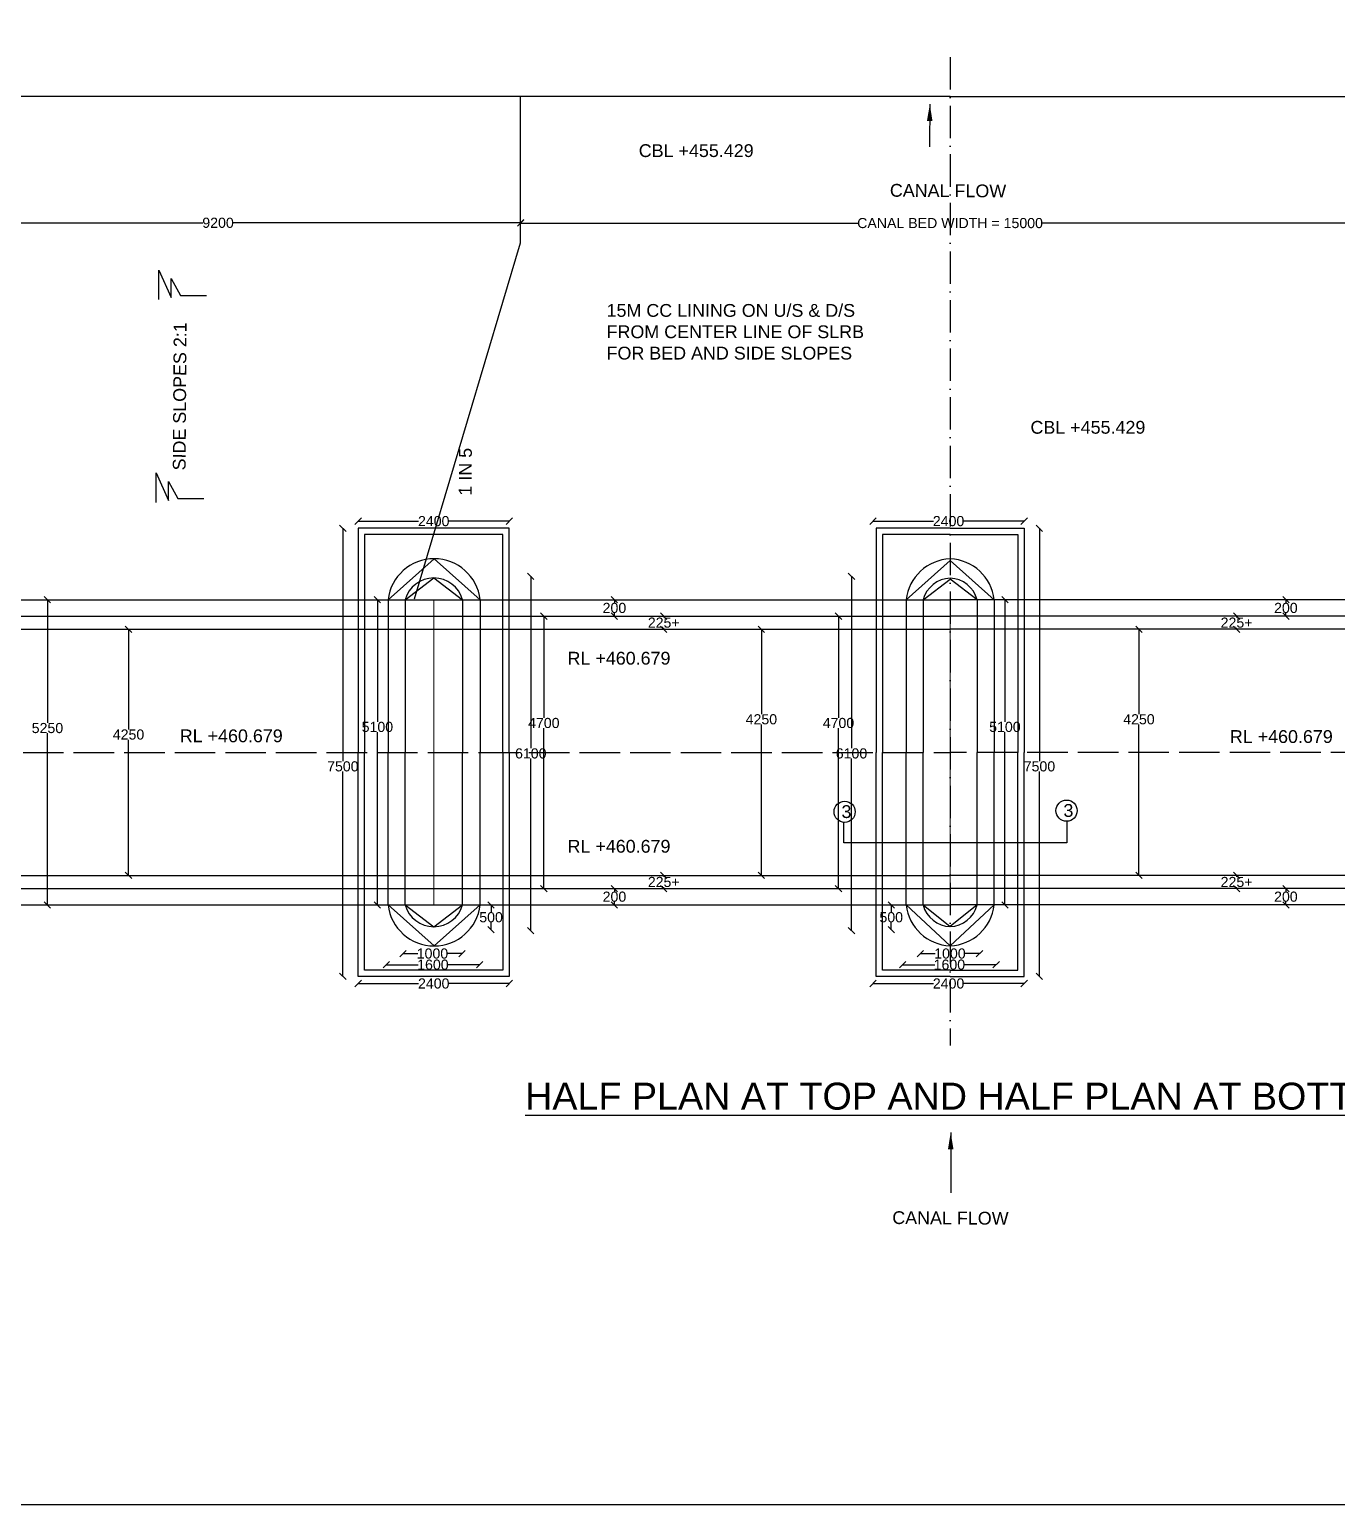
# Model space of a CAD drawing. Header units: millimetres. Extents: x 5124 to 3334266, y 2311 to 45966843.
# Drawn here: x 3277082 to 3296456, y 45925836 to 45947705 of the extents above; entities that cross this region are included whole.
import ezdxf

# ---------------------------------------------------------------- set-up
doc = ezdxf.new("R2010")
doc.units = ezdxf.units.MM
doc.header["$MEASUREMENT"] = 0
doc.linetypes.add('ACAD_ISO02W100', pattern=[15, 12, -3])
doc.linetypes.add('ACAD_ISO10W100', pattern=[18, 12, -3, 0, -3])
for name, color, linetype in [('DIMENSION', 7, 'Continuous'), ('DRAWING', 7, 'Continuous'), ('TEXT', 7, 'Continuous')]:
    doc.layers.add(name, color=color, linetype=linetype)
doc.styles.get("Standard").update_dxf_attribs({"font": 'arial.ttf', "height": 150})
doc.dimstyles.get("Standard").update_dxf_attribs({"dimtxt": 200, "dimasz": 110, "dimexe": 0.18, "dimexo": 0.0625, "dimgap": 0.09, "dimtad": 0, "dimtih": 1, "dimtoh": 1, "dimdec": 0, "dimzin": 0, "dimdsep": 46, "dimtxsty": 'Standard', "dimblk": 'OBLIQUE', "dimcen": 0.09, "dimse1": 1, "dimse2": 1, "dimadec": 0, "dimazin": 0, "dimtfac": 1, "dimtdec": 0, "dimtofl": 0, "dimtmove": 0, "dimatfit": 3, "dimfxl": 1, "dimtolj": 1, "dimtzin": 0, "dimarcsym": 0})

# ---------------------------------------------------------------- blocks, each defined once
blk = doc.blocks.new('_Oblique')
at = {"color": 0, "linetype": 'ByBlock', "lineweight": -2}
blk.add_line((-0.5, -0.5), (0.5, 0.5), dxfattribs=at)
blk = doc.blocks.new('*D75')
at = {"layer": 'Defpoints', "color": 0}
for p in [(3275391, 45944871), (3284363, 45944871), (3284363, 45944838)]:
    blk.add_point(p, dxfattribs=at)
at = {"layer": 'DIMENSION', "color": 0, "lineweight": -2}
for p, q in [((3275391, 45944838), (3279653, 45944838)), ((3284363, 45944838), (3280101, 45944838))]:
    blk.add_line(p, q, dxfattribs=at)
at = {"layer": 'DIMENSION', "color": 0, "lineweight": -2, "xscale": 95, "yscale": 95, "zscale": 95, "rotation": 180}
blk.add_blockref('_Oblique', (3275391, 45944838), dxfattribs=at)
at = {"layer": 'DIMENSION', "color": 0, "lineweight": -2, "xscale": 95, "yscale": 95, "zscale": 95}
blk.add_blockref('_Oblique', (3284363, 45944838), dxfattribs=at)
at = {"layer": 'DIMENSION', "color": 0, "insert": (3279877, 45944838), "char_height": 150, "attachment_point": 5}
blk.add_mtext('\\A1;9200', dxfattribs=at)
blk = doc.blocks.new('*D86')
at = {"layer": 'Defpoints', "color": 0}
for p in [(3281954, 45940310), (3284194, 45940415), (3284194, 45940310)]:
    blk.add_point(p, dxfattribs=at)
at = {"layer": 'DIMENSION', "color": 0, "lineweight": -2}
for p, q in [((3281954, 45940415), (3282849, 45940415)), ((3284194, 45940415), (3283299, 45940415))]:
    blk.add_line(p, q, dxfattribs=at)
at = {"layer": 'DIMENSION', "color": 0, "lineweight": -2, "xscale": 95, "yscale": 95, "zscale": 95, "rotation": 180}
blk.add_blockref('_Oblique', (3281954, 45940415), dxfattribs=at)
at = {"layer": 'DIMENSION', "color": 0, "lineweight": -2, "xscale": 95, "yscale": 95, "zscale": 95}
blk.add_blockref('_Oblique', (3284194, 45940415), dxfattribs=at)
at = {"layer": 'DIMENSION', "color": 0, "insert": (3283074, 45940415), "char_height": 150, "attachment_point": 5}
blk.add_mtext('\\A1;2400', dxfattribs=at)
blk = doc.blocks.new('*D87')
at = {"layer": 'Defpoints', "color": 0}
for p in [(3285753, 45939250), (3285753, 45939250), (3285753, 45939007)]:
    blk.add_point(p, dxfattribs=at)
at = {"layer": 'DIMENSION', "color": 0, "lineweight": -2}
for p, q in [((3285753, 45939250), (3285753, 45939205)), ((3285753, 45939007), (3285753, 45939052))]:
    blk.add_line(p, q, dxfattribs=at)
at = {"layer": 'DIMENSION', "color": 0, "lineweight": -2, "xscale": 95, "yscale": 95, "zscale": 95}
for p, rotation in [((3285753, 45939250), 90), ((3285753, 45939007), 270)]:
    blk.add_blockref('_Oblique', p, dxfattribs=dict(at, rotation=rotation))
at = {"layer": 'DIMENSION', "color": 0, "insert": (3285753, 45939128), "char_height": 150, "attachment_point": 5}
blk.add_mtext('\\A1;200', dxfattribs=at)
blk = doc.blocks.new('*D88')
at = {"layer": 'Defpoints', "color": 0}
for p in [(3286484, 45939007), (3286484, 45938812), (3286484, 45938812)]:
    blk.add_point(p, dxfattribs=at)
at = {"layer": 'DIMENSION', "color": 0, "lineweight": -2}
for p, q in [((3286484, 45939007), (3286484, 45938986)), ((3286484, 45938812), (3286484, 45938833))]:
    blk.add_line(p, q, dxfattribs=at)
at = {"layer": 'DIMENSION', "color": 0, "lineweight": -2, "xscale": 95, "yscale": 95, "zscale": 95}
for p, rotation in [((3286484, 45939007), 90), ((3286484, 45938812), 270)]:
    blk.add_blockref('_Oblique', p, dxfattribs=dict(at, rotation=rotation))
at = {"layer": 'DIMENSION', "color": 0, "insert": (3286484, 45938910), "char_height": 150, "attachment_point": 5}
blk.add_mtext('\\A1;225+', dxfattribs=at)
blk = doc.blocks.new('*D92')
at = {"layer": 'Defpoints', "color": 0}
for p in [(3281954, 45933666), (3284194, 45933666), (3284194, 45933560)]:
    blk.add_point(p, dxfattribs=at)
at = {"layer": 'DIMENSION', "color": 0, "lineweight": -2}
for p, q in [((3281954, 45933560), (3282849, 45933560)), ((3284194, 45933560), (3283299, 45933560))]:
    blk.add_line(p, q, dxfattribs=at)
at = {"layer": 'DIMENSION', "color": 0, "lineweight": -2, "xscale": 95, "yscale": 95, "zscale": 95, "rotation": 180}
blk.add_blockref('_Oblique', (3281954, 45933560), dxfattribs=at)
at = {"layer": 'DIMENSION', "color": 0, "lineweight": -2, "xscale": 95, "yscale": 95, "zscale": 95}
blk.add_blockref('_Oblique', (3284194, 45933560), dxfattribs=at)
at = {"layer": 'DIMENSION', "color": 0, "insert": (3283074, 45933560), "char_height": 150, "attachment_point": 5}
blk.add_mtext('\\A1;2400', dxfattribs=at)
blk = doc.blocks.new('*D93')
at = {"layer": 'Defpoints', "color": 0}
for p in [(3285753, 45934968), (3285753, 45934726), (3285753, 45934726)]:
    blk.add_point(p, dxfattribs=at)
at = {"layer": 'DIMENSION', "color": 0, "lineweight": -2}
for p, q in [((3285753, 45934968), (3285753, 45934924)), ((3285753, 45934726), (3285753, 45934770))]:
    blk.add_line(p, q, dxfattribs=at)
at = {"layer": 'DIMENSION', "color": 0, "lineweight": -2, "xscale": 95, "yscale": 95, "zscale": 95}
for p, rotation in [((3285753, 45934968), 90), ((3285753, 45934726), 270)]:
    blk.add_blockref('_Oblique', p, dxfattribs=dict(at, rotation=rotation))
at = {"layer": 'DIMENSION', "color": 0, "insert": (3285753, 45934847), "char_height": 150, "attachment_point": 5}
blk.add_mtext('\\A1;200', dxfattribs=at)
blk = doc.blocks.new('*D94')
at = {"layer": 'Defpoints', "color": 0}
for p in [(3286484, 45935163), (3286484, 45935163), (3286484, 45934968)]:
    blk.add_point(p, dxfattribs=at)
at = {"layer": 'DIMENSION', "color": 0, "lineweight": -2}
for p, q in [((3286484, 45935163), (3286484, 45935142)), ((3286484, 45934968), (3286484, 45934989))]:
    blk.add_line(p, q, dxfattribs=at)
at = {"layer": 'DIMENSION', "color": 0, "lineweight": -2, "xscale": 95, "yscale": 95, "zscale": 95}
for p, rotation in [((3286484, 45935163), 90), ((3286484, 45934968), 270)]:
    blk.add_blockref('_Oblique', p, dxfattribs=dict(at, rotation=rotation))
at = {"layer": 'DIMENSION', "color": 0, "insert": (3286484, 45935065), "char_height": 150, "attachment_point": 5}
blk.add_mtext('\\A1;225+', dxfattribs=at)
blk = doc.blocks.new('*D95')
at = {"layer": 'Defpoints', "color": 0}
for p in [(3277262, 45939250), (3277262, 45934726), (3277348, 45934726)]:
    blk.add_point(p, dxfattribs=at)
at = {"layer": 'DIMENSION', "color": 0, "lineweight": -2}
for p, q in [((3277348, 45939250), (3277348, 45937424)), ((3277348, 45934726), (3277348, 45937270))]:
    blk.add_line(p, q, dxfattribs=at)
at = {"layer": 'DIMENSION', "color": 0, "lineweight": -2, "xscale": 95, "yscale": 95, "zscale": 95}
for p, rotation in [((3277348, 45939250), 90), ((3277348, 45934726), 270)]:
    blk.add_blockref('_Oblique', p, dxfattribs=dict(at, rotation=rotation))
at = {"layer": 'DIMENSION', "color": 0, "insert": (3277348, 45937347), "char_height": 150, "attachment_point": 5}
blk.add_mtext('\\A1;5250', dxfattribs=at)
blk = doc.blocks.new('*D96')
at = {"layer": 'Defpoints', "color": 0}
for p in [(3278790, 45938812), (3278550, 45935163), (3278790, 45935163)]:
    blk.add_point(p, dxfattribs=at)
at = {"layer": 'DIMENSION', "color": 0, "lineweight": -2}
for p, q in [((3278550, 45938812), (3278550, 45937327)), ((3278550, 45935163), (3278550, 45937174))]:
    blk.add_line(p, q, dxfattribs=at)
at = {"layer": 'DIMENSION', "color": 0, "lineweight": -2, "xscale": 95, "yscale": 95, "zscale": 95}
for p, rotation in [((3278550, 45938812), 90), ((3278550, 45935163), 270)]:
    blk.add_blockref('_Oblique', p, dxfattribs=dict(at, rotation=rotation))
at = {"layer": 'DIMENSION', "color": 0, "insert": (3278550, 45937251), "char_height": 150, "attachment_point": 5}
blk.add_mtext('\\A1;4250', dxfattribs=at)
blk = doc.blocks.new('*D97')
at = {"layer": 'Defpoints', "color": 0}
for p in [(3281954, 45940310), (3281727, 45933666), (3281954, 45933666)]:
    blk.add_point(p, dxfattribs=at)
at = {"layer": 'DIMENSION', "color": 0, "lineweight": -2}
for p, q in [((3281727, 45940310), (3281727, 45936856)), ((3281727, 45933666), (3281727, 45936702))]:
    blk.add_line(p, q, dxfattribs=at)
at = {"layer": 'DIMENSION', "color": 0, "lineweight": -2, "xscale": 95, "yscale": 95, "zscale": 95}
for p, rotation in [((3281727, 45940310), 90), ((3281727, 45933666), 270)]:
    blk.add_blockref('_Oblique', p, dxfattribs=dict(at, rotation=rotation))
at = {"layer": 'DIMENSION', "color": 0, "insert": (3281727, 45936779), "char_height": 150, "attachment_point": 5}
blk.add_mtext('\\A1;7500', dxfattribs=at)
blk = doc.blocks.new('*D98')
at = {"layer": 'Defpoints', "color": 0}
for p in [(3282239, 45939250), (3282397, 45939250), (3282397, 45934726)]:
    blk.add_point(p, dxfattribs=at)
at = {"layer": 'DIMENSION', "color": 0, "lineweight": -2}
for p, q in [((3282239, 45939250), (3282239, 45937441)), ((3282239, 45934726), (3282239, 45937288))]:
    blk.add_line(p, q, dxfattribs=at)
at = {"layer": 'DIMENSION', "color": 0, "lineweight": -2, "xscale": 95, "yscale": 95, "zscale": 95}
for p, rotation in [((3282239, 45939250), 90), ((3282239, 45934726), 270)]:
    blk.add_blockref('_Oblique', p, dxfattribs=dict(at, rotation=rotation))
at = {"layer": 'DIMENSION', "color": 0, "insert": (3282239, 45937364), "char_height": 150, "attachment_point": 5}
blk.add_mtext('\\A1;5100', dxfattribs=at)
blk = doc.blocks.new('*D99')
at = {"layer": 'Defpoints', "color": 0}
for p in [(3284377, 45939598), (3284377, 45934345), (3284513, 45934345)]:
    blk.add_point(p, dxfattribs=at)
at = {"layer": 'DIMENSION', "color": 0, "lineweight": -2}
for p, q in [((3284513, 45939598), (3284513, 45937048)), ((3284513, 45934345), (3284513, 45936895))]:
    blk.add_line(p, q, dxfattribs=at)
at = {"layer": 'DIMENSION', "color": 0, "lineweight": -2, "xscale": 95, "yscale": 95, "zscale": 95}
for p, rotation in [((3284513, 45939598), 90), ((3284513, 45934345), 270)]:
    blk.add_blockref('_Oblique', p, dxfattribs=dict(at, rotation=rotation))
at = {"layer": 'DIMENSION', "color": 0, "insert": (3284513, 45936971), "char_height": 150, "attachment_point": 5}
blk.add_mtext('\\A1;6100', dxfattribs=at)
blk = doc.blocks.new('*D100')
at = {"layer": 'Defpoints', "color": 0}
for p in [(3284612, 45939007), (3284706, 45934968), (3284776, 45934968)]:
    blk.add_point(p, dxfattribs=at)
at = {"layer": 'DIMENSION', "color": 0, "lineweight": -2}
for p, q in [((3284706, 45939007), (3284706, 45937499)), ((3284706, 45934968), (3284706, 45937345))]:
    blk.add_line(p, q, dxfattribs=at)
at = {"layer": 'DIMENSION', "color": 0, "lineweight": -2, "xscale": 95, "yscale": 95, "zscale": 95}
for p, rotation in [((3284706, 45939007), 90), ((3284706, 45934968), 270)]:
    blk.add_blockref('_Oblique', p, dxfattribs=dict(at, rotation=rotation))
at = {"layer": 'DIMENSION', "color": 0, "insert": (3284706, 45937422), "char_height": 150, "attachment_point": 5}
blk.add_mtext('\\A1;4700', dxfattribs=at)
blk = doc.blocks.new('*D101')
at = {"layer": 'Defpoints', "color": 0}
for p in [(3283948, 45934726), (3283924, 45934358), (3283948, 45934358)]:
    blk.add_point(p, dxfattribs=at)
at = {"layer": 'DIMENSION', "color": 0, "lineweight": -2}
for p, q in [((3283924, 45934726), (3283924, 45934618)), ((3283924, 45934358), (3283924, 45934465))]:
    blk.add_line(p, q, dxfattribs=at)
at = {"layer": 'DIMENSION', "color": 0, "lineweight": -2, "xscale": 95, "yscale": 95, "zscale": 95}
for p, rotation in [((3283924, 45934726), 90), ((3283924, 45934358), 270)]:
    blk.add_blockref('_Oblique', p, dxfattribs=dict(at, rotation=rotation))
at = {"layer": 'DIMENSION', "color": 0, "insert": (3283924, 45934542), "char_height": 150, "attachment_point": 5}
blk.add_mtext('\\A1;500', dxfattribs=at)
blk = doc.blocks.new('*D102')
at = {"layer": 'Defpoints', "color": 0}
for p in [(3282617, 45934057), (3283493, 45934057), (3283493, 45934004)]:
    blk.add_point(p, dxfattribs=at)
at = {"layer": 'DIMENSION', "color": 0, "lineweight": -2}
for p, q in [((3282617, 45934004), (3282838, 45934004)), ((3283493, 45934004), (3283271, 45934004))]:
    blk.add_line(p, q, dxfattribs=at)
at = {"layer": 'DIMENSION', "color": 0, "lineweight": -2, "xscale": 95, "yscale": 95, "zscale": 95, "rotation": 180}
blk.add_blockref('_Oblique', (3282617, 45934004), dxfattribs=at)
at = {"layer": 'DIMENSION', "color": 0, "lineweight": -2, "xscale": 95, "yscale": 95, "zscale": 95}
blk.add_blockref('_Oblique', (3283493, 45934004), dxfattribs=at)
at = {"layer": 'DIMENSION', "color": 0, "insert": (3283055, 45934004), "char_height": 150, "attachment_point": 5}
blk.add_mtext('\\A1;1000', dxfattribs=at)
blk = doc.blocks.new('*D103')
at = {"layer": 'Defpoints', "color": 0}
for p in [(3282370, 45933854), (3283754, 45933854), (3283754, 45933839)]:
    blk.add_point(p, dxfattribs=at)
at = {"layer": 'DIMENSION', "color": 0, "lineweight": -2}
for p, q in [((3282370, 45933839), (3282845, 45933839)), ((3283754, 45933839), (3283279, 45933839))]:
    blk.add_line(p, q, dxfattribs=at)
at = {"layer": 'DIMENSION', "color": 0, "lineweight": -2, "xscale": 95, "yscale": 95, "zscale": 95, "rotation": 180}
blk.add_blockref('_Oblique', (3282370, 45933839), dxfattribs=at)
at = {"layer": 'DIMENSION', "color": 0, "lineweight": -2, "xscale": 95, "yscale": 95, "zscale": 95}
blk.add_blockref('_Oblique', (3283754, 45933839), dxfattribs=at)
at = {"layer": 'DIMENSION', "color": 0, "insert": (3283062, 45933839), "char_height": 150, "attachment_point": 5}
blk.add_mtext('\\A1;1600', dxfattribs=at)
blk = doc.blocks.new('*D104')
at = {"layer": 'Defpoints', "color": 0}
for p in [(3287902, 45938812), (3287931, 45938812), (3287902, 45935163)]:
    blk.add_point(p, dxfattribs=at)
at = {"layer": 'DIMENSION', "color": 0, "lineweight": -2}
for p, q in [((3287931, 45938812), (3287931, 45937554)), ((3287931, 45935163), (3287931, 45937400))]:
    blk.add_line(p, q, dxfattribs=at)
at = {"layer": 'DIMENSION', "color": 0, "lineweight": -2, "xscale": 95, "yscale": 95, "zscale": 95}
for p, rotation in [((3287931, 45938812), 90), ((3287931, 45935163), 270)]:
    blk.add_blockref('_Oblique', p, dxfattribs=dict(at, rotation=rotation))
at = {"layer": 'DIMENSION', "color": 0, "insert": (3287931, 45937477), "char_height": 150, "attachment_point": 5}
blk.add_mtext('\\A1;4250', dxfattribs=at)
blk = doc.blocks.new('*D105')
at = {"layer": 'Defpoints', "color": 0}
for p in [(3284363, 45944838), (3297092, 45944844), (3297092, 45944834)]:
    blk.add_point(p, dxfattribs=at)
at = {"layer": 'DIMENSION', "color": 0, "lineweight": -2}
for p, q in [((3284363, 45944834), (3289361, 45944834)), ((3297092, 45944834), (3292095, 45944834))]:
    blk.add_line(p, q, dxfattribs=at)
at = {"layer": 'DIMENSION', "color": 0, "lineweight": -2, "xscale": 95, "yscale": 95, "zscale": 95, "rotation": 180}
blk.add_blockref('_Oblique', (3284363, 45944834), dxfattribs=at)
at = {"layer": 'DIMENSION', "color": 0, "lineweight": -2, "xscale": 95, "yscale": 95, "zscale": 95}
blk.add_blockref('_Oblique', (3297092, 45944834), dxfattribs=at)
at = {"layer": 'DIMENSION', "color": 0, "insert": (3290728, 45944834), "char_height": 150, "attachment_point": 5}
blk.add_mtext('\\A1;CANAL BED WIDTH = 15000', dxfattribs=at)
blk = doc.blocks.new('*D115')
at = {"layer": 'Defpoints', "color": 0}
for p in [(3271621, 45939498), (3309060, 45939498), (3309060, 45939227)]:
    blk.add_point(p, dxfattribs=at)
at = {"layer": 'DIMENSION', "color": 0, "lineweight": -2}
for p, q in [((3309060, 45939498), (3309060, 45939439)), ((3309060, 45939227), (3309060, 45939286))]:
    blk.add_line(p, q, dxfattribs=at)
at = {"layer": 'DIMENSION', "color": 0, "lineweight": -2, "xscale": 95, "yscale": 95, "zscale": 95}
for p, rotation in [((3309060, 45939498), 90), ((3309060, 45939227), 270)]:
    blk.add_blockref('_Oblique', p, dxfattribs=dict(at, rotation=rotation))
at = {"layer": 'DIMENSION', "color": 0, "insert": (3309060, 45939362), "char_height": 150, "attachment_point": 5}
blk.add_mtext('\\A1;300', dxfattribs=at)
blk = doc.blocks.new('*D122')
at = {"layer": 'Defpoints', "color": 0}
for p in [(3295706, 45939250), (3295706, 45939250), (3295706, 45939007)]:
    blk.add_point(p, dxfattribs=at)
at = {"layer": 'DIMENSION', "color": 0, "lineweight": -2}
for p, q in [((3295706, 45939250), (3295706, 45939205)), ((3295706, 45939007), (3295706, 45939052))]:
    blk.add_line(p, q, dxfattribs=at)
at = {"layer": 'DIMENSION', "color": 0, "lineweight": -2, "xscale": 95, "yscale": 95, "zscale": 95}
for p, rotation in [((3295706, 45939250), 90), ((3295706, 45939007), 270)]:
    blk.add_blockref('_Oblique', p, dxfattribs=dict(at, rotation=rotation))
at = {"layer": 'DIMENSION', "color": 0, "insert": (3295706, 45939128), "char_height": 150, "attachment_point": 5}
blk.add_mtext('\\A1;200', dxfattribs=at)
blk = doc.blocks.new('*D123')
at = {"layer": 'Defpoints', "color": 0}
for p in [(3294975, 45939007), (3294975, 45938812), (3294975, 45938812)]:
    blk.add_point(p, dxfattribs=at)
at = {"layer": 'DIMENSION', "color": 0, "lineweight": -2}
for p, q in [((3294975, 45939007), (3294975, 45938986)), ((3294975, 45938812), (3294975, 45938833))]:
    blk.add_line(p, q, dxfattribs=at)
at = {"layer": 'DIMENSION', "color": 0, "lineweight": -2, "xscale": 95, "yscale": 95, "zscale": 95}
for p, rotation in [((3294975, 45939007), 90), ((3294975, 45938812), 270)]:
    blk.add_blockref('_Oblique', p, dxfattribs=dict(at, rotation=rotation))
at = {"layer": 'DIMENSION', "color": 0, "insert": (3294975, 45938910), "char_height": 150, "attachment_point": 5}
blk.add_mtext('\\A1;225+', dxfattribs=at)
blk = doc.blocks.new('*D125')
at = {"layer": 'Defpoints', "color": 0}
for p in [(3309060, 45934748), (3271621, 45934478), (3309060, 45934478)]:
    blk.add_point(p, dxfattribs=at)
at = {"layer": 'DIMENSION', "color": 0, "lineweight": -2}
for p, q in [((3309060, 45934748), (3309060, 45934689)), ((3309060, 45934478), (3309060, 45934536))]:
    blk.add_line(p, q, dxfattribs=at)
at = {"layer": 'DIMENSION', "color": 0, "lineweight": -2, "xscale": 95, "yscale": 95, "zscale": 95}
for p, rotation in [((3309060, 45934748), 90), ((3309060, 45934478), 270)]:
    blk.add_blockref('_Oblique', p, dxfattribs=dict(at, rotation=rotation))
at = {"layer": 'DIMENSION', "color": 0, "insert": (3309060, 45934613), "char_height": 150, "attachment_point": 5}
blk.add_mtext('\\A1;300', dxfattribs=at)
blk = doc.blocks.new('*D127')
at = {"layer": 'Defpoints', "color": 0}
for p in [(3295706, 45934968), (3295706, 45934726), (3295706, 45934726)]:
    blk.add_point(p, dxfattribs=at)
at = {"layer": 'DIMENSION', "color": 0, "lineweight": -2}
for p, q in [((3295706, 45934968), (3295706, 45934924)), ((3295706, 45934726), (3295706, 45934770))]:
    blk.add_line(p, q, dxfattribs=at)
at = {"layer": 'DIMENSION', "color": 0, "lineweight": -2, "xscale": 95, "yscale": 95, "zscale": 95}
for p, rotation in [((3295706, 45934968), 90), ((3295706, 45934726), 270)]:
    blk.add_blockref('_Oblique', p, dxfattribs=dict(at, rotation=rotation))
at = {"layer": 'DIMENSION', "color": 0, "insert": (3295706, 45934847), "char_height": 150, "attachment_point": 5}
blk.add_mtext('\\A1;200', dxfattribs=at)
blk = doc.blocks.new('*D128')
at = {"layer": 'Defpoints', "color": 0}
for p in [(3294975, 45935163), (3294975, 45935163), (3294975, 45934968)]:
    blk.add_point(p, dxfattribs=at)
at = {"layer": 'DIMENSION', "color": 0, "lineweight": -2}
for p, q in [((3294975, 45935163), (3294975, 45935142)), ((3294975, 45934968), (3294975, 45934989))]:
    blk.add_line(p, q, dxfattribs=at)
at = {"layer": 'DIMENSION', "color": 0, "lineweight": -2, "xscale": 95, "yscale": 95, "zscale": 95}
for p, rotation in [((3294975, 45935163), 90), ((3294975, 45934968), 270)]:
    blk.add_blockref('_Oblique', p, dxfattribs=dict(at, rotation=rotation))
at = {"layer": 'DIMENSION', "color": 0, "insert": (3294975, 45935065), "char_height": 150, "attachment_point": 5}
blk.add_mtext('\\A1;225+', dxfattribs=at)
blk = doc.blocks.new('*D134')
at = {"layer": 'Defpoints', "color": 0}
for p in [(3293528, 45938812), (3293557, 45938812), (3293557, 45935163)]:
    blk.add_point(p, dxfattribs=at)
at = {"layer": 'DIMENSION', "color": 0, "lineweight": -2}
for p, q in [((3293528, 45938812), (3293528, 45937554)), ((3293528, 45935163), (3293528, 45937400))]:
    blk.add_line(p, q, dxfattribs=at)
at = {"layer": 'DIMENSION', "color": 0, "lineweight": -2, "xscale": 95, "yscale": 95, "zscale": 95}
for p, rotation in [((3293528, 45938812), 90), ((3293528, 45935163), 270)]:
    blk.add_blockref('_Oblique', p, dxfattribs=dict(at, rotation=rotation))
at = {"layer": 'DIMENSION', "color": 0, "insert": (3293528, 45937477), "char_height": 150, "attachment_point": 5}
blk.add_mtext('\\A1;4250', dxfattribs=at)
blk = doc.blocks.new('*D140')
at = {"layer": 'Defpoints', "color": 0}
for p in [(3289586, 45940415), (3289586, 45940310), (3291827, 45940310)]:
    blk.add_point(p, dxfattribs=at)
at = {"layer": 'DIMENSION', "color": 0, "lineweight": -2}
for p, q in [((3289586, 45940415), (3290481, 45940415)), ((3291827, 45940415), (3290931, 45940415))]:
    blk.add_line(p, q, dxfattribs=at)
at = {"layer": 'DIMENSION', "color": 0, "lineweight": -2, "xscale": 95, "yscale": 95, "zscale": 95, "rotation": 180}
blk.add_blockref('_Oblique', (3289586, 45940415), dxfattribs=at)
at = {"layer": 'DIMENSION', "color": 0, "lineweight": -2, "xscale": 95, "yscale": 95, "zscale": 95}
blk.add_blockref('_Oblique', (3291827, 45940415), dxfattribs=at)
at = {"layer": 'DIMENSION', "color": 0, "insert": (3290706, 45940415), "char_height": 150, "attachment_point": 5}
blk.add_mtext('\\A1;2400', dxfattribs=at)
blk = doc.blocks.new('*D141')
at = {"layer": 'Defpoints', "color": 0}
for p in [(3289586, 45933666), (3289586, 45933560), (3291827, 45933666)]:
    blk.add_point(p, dxfattribs=at)
at = {"layer": 'DIMENSION', "color": 0, "lineweight": -2}
for p, q in [((3289586, 45933560), (3290481, 45933560)), ((3291827, 45933560), (3290931, 45933560))]:
    blk.add_line(p, q, dxfattribs=at)
at = {"layer": 'DIMENSION', "color": 0, "lineweight": -2, "xscale": 95, "yscale": 95, "zscale": 95, "rotation": 180}
blk.add_blockref('_Oblique', (3289586, 45933560), dxfattribs=at)
at = {"layer": 'DIMENSION', "color": 0, "lineweight": -2, "xscale": 95, "yscale": 95, "zscale": 95}
blk.add_blockref('_Oblique', (3291827, 45933560), dxfattribs=at)
at = {"layer": 'DIMENSION', "color": 0, "insert": (3290706, 45933560), "char_height": 150, "attachment_point": 5}
blk.add_mtext('\\A1;2400', dxfattribs=at)
blk = doc.blocks.new('*D136')
at = {"layer": 'Defpoints', "color": 0}
for p in [(3291827, 45940310), (3291827, 45933666), (3292053, 45933666)]:
    blk.add_point(p, dxfattribs=at)
at = {"layer": 'DIMENSION', "color": 0, "lineweight": -2}
for p, q in [((3292053, 45940310), (3292053, 45936856)), ((3292053, 45933666), (3292053, 45936702))]:
    blk.add_line(p, q, dxfattribs=at)
at = {"layer": 'DIMENSION', "color": 0, "lineweight": -2, "xscale": 95, "yscale": 95, "zscale": 95}
for p, rotation in [((3292053, 45940310), 90), ((3292053, 45933666), 270)]:
    blk.add_blockref('_Oblique', p, dxfattribs=dict(at, rotation=rotation))
at = {"layer": 'DIMENSION', "color": 0, "insert": (3292053, 45936779), "char_height": 150, "attachment_point": 5}
blk.add_mtext('\\A1;7500', dxfattribs=at)
blk = doc.blocks.new('*D142')
at = {"layer": 'Defpoints', "color": 0}
for p in [(3291383, 45939250), (3291541, 45939250), (3291383, 45934726)]:
    blk.add_point(p, dxfattribs=at)
at = {"layer": 'DIMENSION', "color": 0, "lineweight": -2}
for p, q in [((3291541, 45939250), (3291541, 45937441)), ((3291541, 45934726), (3291541, 45937288))]:
    blk.add_line(p, q, dxfattribs=at)
at = {"layer": 'DIMENSION', "color": 0, "lineweight": -2, "xscale": 95, "yscale": 95, "zscale": 95}
for p, rotation in [((3291541, 45939250), 90), ((3291541, 45934726), 270)]:
    blk.add_blockref('_Oblique', p, dxfattribs=dict(at, rotation=rotation))
at = {"layer": 'DIMENSION', "color": 0, "insert": (3291541, 45937364), "char_height": 150, "attachment_point": 5}
blk.add_mtext('\\A1;5100', dxfattribs=at)
blk = doc.blocks.new('*D137')
at = {"layer": 'Defpoints', "color": 0}
for p in [(3289403, 45939598), (3289267, 45934345), (3289403, 45934345)]:
    blk.add_point(p, dxfattribs=at)
at = {"layer": 'DIMENSION', "color": 0, "lineweight": -2}
for p, q in [((3289267, 45939598), (3289267, 45937048)), ((3289267, 45934345), (3289267, 45936895))]:
    blk.add_line(p, q, dxfattribs=at)
at = {"layer": 'DIMENSION', "color": 0, "lineweight": -2, "xscale": 95, "yscale": 95, "zscale": 95}
for p, rotation in [((3289267, 45939598), 90), ((3289267, 45934345), 270)]:
    blk.add_blockref('_Oblique', p, dxfattribs=dict(at, rotation=rotation))
at = {"layer": 'DIMENSION', "color": 0, "insert": (3289267, 45936971), "char_height": 150, "attachment_point": 5}
blk.add_mtext('\\A1;6100', dxfattribs=at)
blk = doc.blocks.new('*D143')
at = {"layer": 'Defpoints', "color": 0}
for p in [(3289168, 45939007), (3289004, 45934968), (3289074, 45934968)]:
    blk.add_point(p, dxfattribs=at)
at = {"layer": 'DIMENSION', "color": 0, "lineweight": -2}
for p, q in [((3289074, 45939007), (3289074, 45937499)), ((3289074, 45934968), (3289074, 45937345))]:
    blk.add_line(p, q, dxfattribs=at)
at = {"layer": 'DIMENSION', "color": 0, "lineweight": -2, "xscale": 95, "yscale": 95, "zscale": 95}
for p, rotation in [((3289074, 45939007), 90), ((3289074, 45934968), 270)]:
    blk.add_blockref('_Oblique', p, dxfattribs=dict(at, rotation=rotation))
at = {"layer": 'DIMENSION', "color": 0, "insert": (3289074, 45937422), "char_height": 150, "attachment_point": 5}
blk.add_mtext('\\A1;4700', dxfattribs=at)
blk = doc.blocks.new('*D144')
at = {"layer": 'Defpoints', "color": 0}
for p in [(3289832, 45934726), (3289832, 45934358), (3289856, 45934358)]:
    blk.add_point(p, dxfattribs=at)
at = {"layer": 'DIMENSION', "color": 0, "lineweight": -2}
for p, q in [((3289856, 45934726), (3289856, 45934618)), ((3289856, 45934358), (3289856, 45934465))]:
    blk.add_line(p, q, dxfattribs=at)
at = {"layer": 'DIMENSION', "color": 0, "lineweight": -2, "xscale": 95, "yscale": 95, "zscale": 95}
for p, rotation in [((3289856, 45934726), 90), ((3289856, 45934358), 270)]:
    blk.add_blockref('_Oblique', p, dxfattribs=dict(at, rotation=rotation))
at = {"layer": 'DIMENSION', "color": 0, "insert": (3289856, 45934542), "char_height": 150, "attachment_point": 5}
blk.add_mtext('\\A1;500', dxfattribs=at)
blk = doc.blocks.new('*D138')
at = {"layer": 'Defpoints', "color": 0}
for p in [(3290287, 45934057), (3290287, 45934004), (3291164, 45934057)]:
    blk.add_point(p, dxfattribs=at)
at = {"layer": 'DIMENSION', "color": 0, "lineweight": -2}
for p, q in [((3290287, 45934004), (3290509, 45934004)), ((3291164, 45934004), (3290942, 45934004))]:
    blk.add_line(p, q, dxfattribs=at)
at = {"layer": 'DIMENSION', "color": 0, "lineweight": -2, "xscale": 95, "yscale": 95, "zscale": 95, "rotation": 180}
blk.add_blockref('_Oblique', (3290287, 45934004), dxfattribs=at)
at = {"layer": 'DIMENSION', "color": 0, "lineweight": -2, "xscale": 95, "yscale": 95, "zscale": 95}
blk.add_blockref('_Oblique', (3291164, 45934004), dxfattribs=at)
at = {"layer": 'DIMENSION', "color": 0, "insert": (3290726, 45934004), "char_height": 150, "attachment_point": 5}
blk.add_mtext('\\A1;1000', dxfattribs=at)
blk = doc.blocks.new('*D139')
at = {"layer": 'Defpoints', "color": 0}
for p in [(3290026, 45933854), (3290026, 45933839), (3291411, 45933854)]:
    blk.add_point(p, dxfattribs=at)
at = {"layer": 'DIMENSION', "color": 0, "lineweight": -2}
for p, q in [((3290026, 45933839), (3290502, 45933839)), ((3291411, 45933839), (3290935, 45933839))]:
    blk.add_line(p, q, dxfattribs=at)
at = {"layer": 'DIMENSION', "color": 0, "lineweight": -2, "xscale": 95, "yscale": 95, "zscale": 95, "rotation": 180}
blk.add_blockref('_Oblique', (3290026, 45933839), dxfattribs=at)
at = {"layer": 'DIMENSION', "color": 0, "lineweight": -2, "xscale": 95, "yscale": 95, "zscale": 95}
blk.add_blockref('_Oblique', (3291411, 45933839), dxfattribs=at)
at = {"layer": 'DIMENSION', "color": 0, "insert": (3290718, 45933839), "char_height": 150, "attachment_point": 5}
blk.add_mtext('\\A1;1600', dxfattribs=at)

msp = doc.modelspace()

# ---------------------------------------------------------------- linework, layer by layer
at = {"layer": 'DRAWING'}
for p, q in [((3284194, 45940309.6), (3281953.7, 45940309.6)), ((3281953.7, 45940309.6), (3281953.7, 45936987.6)), ((3284194, 45936987.6), (3284194, 45940309.6)), ((3290729.3, 45940309.6), (3289632, 45940309.6)), ((3289632, 45940309.6), (3289632, 45936987.6)), ((3290729.3, 45940309.6), (3291826.5, 45940309.6)), ((3291826.5, 45940309.6), (3291826.5, 45936987.6)), ((3284100.3, 45940215.9), (3282047.4, 45940215.9)), ((3282047.4, 45940215.9), (3282047.4, 45936987.6)), ((3284100.3, 45936987.6), (3284100.3, 45940215.9)), ((3290729.3, 45940215.9), (3289725.7, 45940215.9)), ((3289725.7, 45940215.9), (3289725.7, 45936987.6)), ((3290729.3, 45940215.9), (3291732.8, 45940215.9)), ((3291732.8, 45940215.9), (3291732.8, 45936987.6)), ((3281953.7, 45933665.7), (3281953.7, 45936987.6)), ((3282047.4, 45933759.4), (3282047.4, 45936987.6)), ((3284100.3, 45936987.6), (3284100.3, 45933759.4)), ((3284194, 45936987.6), (3284194, 45933665.7)), ((3289632, 45933665.7), (3289632, 45936987.6)), ((3289725.7, 45933759.4), (3289725.7, 45936987.6)), ((3291732.8, 45933759.4), (3291732.8, 45936987.6)), ((3291826.5, 45933665.7), (3291826.5, 45936987.6)), ((3284100.3, 45933759.4), (3282047.4, 45933759.4)), ((3290729.3, 45933759.4), (3289725.7, 45933759.4)), ((3290729.3, 45933759.4), (3291732.8, 45933759.4)), ((3284194, 45933665.7), (3281953.7, 45933665.7)), ((3290729.3, 45933665.7), (3289632, 45933665.7)), ((3290729.3, 45933665.7), (3291826.5, 45933665.7))]:
    msp.add_line(p, q, dxfattribs=at)
msp.add_lwpolyline([(3334266.2, 45966842.9), (3258491.6, 45966842.9), (3258491.6, 45925835.8), (3334266.2, 45925835.8)], close=True, dxfattribs=at)
at = {"layer": 'DRAWING', "linetype": 'ACAD_ISO10W100', "ltscale": 40}
for points in [[(3290729.3, 45947294.7), (3290729.3, 45938552.2)], [(3290729.3, 45947294.7), (3290729.3, 45932640.1)], [(3290729.3, 45947294.7), (3290729.3, 45938552.2)]]:
    msp.add_lwpolyline(points, dxfattribs=at)
at = {"layer": 'DRAWING'}
for points in [[(3290729.3, 45946712.7), (3284362.7, 45946712.7), (3276777.6, 45946712.7), (3276777.6, 45947016.9), (3276260.4, 45946478.2), (3276260.4, 45946699), (3268555.7, 45946699), (3266880.8, 45946699), (3264773.2, 45946699), (3264773.2, 45946891.3), (3264276.4, 45946492.3), (3264276.4, 45946708.4)], [(3290729.3, 45946712.7), (3297095.8, 45946712.7), (3304680.9, 45946712.7), (3304680.9, 45947016.9), (3305198.1, 45946478.2), (3305198.1, 45946699), (3312902.8, 45946699), (3314577.8, 45946699), (3316685.3, 45946699), (3316685.3, 45946891.3), (3317182.1, 45946492.3), (3317182.1, 45946708.4)], [(3282788.2, 45939263.3), (3284362.7, 45944539.6), (3284362.7, 45946712.7)], [(3279000.8, 45943700.4), (3279000.8, 45944138.9), (3279181.3, 45943728.9), (3279181.3, 45944014.9), (3279322.3, 45943761.9), (3279704.3, 45943761.9)], [(3278961.8, 45940690.9), (3278961.8, 45941129.4), (3279142.3, 45940719.4), (3279142.3, 45941005.4), (3279283.3, 45940752.4), (3279665.3, 45940752.4)], [(3282397.3, 45939249.6), (3283080.4, 45939857.4), (3283763.5, 45939249.6)], [(3290075.6, 45939249.6), (3290729.3, 45939831.2)], [(3291382.9, 45939249.6), (3290729.3, 45939831.2)], [(3282648.9, 45939249.6), (3283075.2, 45939572.6), (3283501.6, 45939249.6)], [(3290327.2, 45939249.6), (3290729.3, 45939554.2)], [(3291131.3, 45939249.6), (3290729.3, 45939554.2)], [(3274533.5, 45939249.6), (3290729.3, 45939249.6)], [(3282397.3, 45939249.6), (3282397.3, 45936987.6)], [(3282648.9, 45939249.6), (3282648.9, 45936987.6)], [(3283501.6, 45939249.6), (3283501.6, 45936987.6)], [(3283763.5, 45939249.6), (3283763.5, 45936987.6)], [(3290075.6, 45939249.6), (3290075.6, 45936987.6)], [(3290327.2, 45939249.6), (3290327.2, 45936987.6)], [(3306925.1, 45939249.6), (3290729.3, 45939249.6)], [(3291131.3, 45939249.6), (3291131.3, 45936987.6)], [(3291382.9, 45939249.6), (3291382.9, 45936987.6)], [(3274533.5, 45939007.3), (3290729.3, 45939007.3)], [(3306146.6, 45939007.3), (3290729.3, 45939007.3)], [(3260316.9, 45938787.1), (3266850.4, 45938812.3), (3290729.3, 45938812.3)], [(3321141.6, 45938787.1), (3314608.1, 45938812.3), (3290729.3, 45938812.3)], [(3282397.3, 45934725.7), (3282397.3, 45936987.6)], [(3282648.9, 45934725.7), (3282648.9, 45936987.6)], [(3283501.6, 45934725.7), (3283501.6, 45936987.6)], [(3283763.5, 45934725.7), (3283763.5, 45936987.6)], [(3290075.6, 45934725.7), (3290075.6, 45936987.6)], [(3290327.2, 45934725.7), (3290327.2, 45936987.6)], [(3291131.3, 45934725.7), (3291131.3, 45936987.6)], [(3291382.9, 45934725.7), (3291382.9, 45936987.6)], [(3292459.1, 45935961.8), (3292459.1, 45935644.8), (3289151.7, 45935644.8), (3289151.7, 45935950.3)], [(3260316.9, 45935188.2), (3266850.4, 45935163), (3290729.3, 45935163)], [(3321141.6, 45935188.2), (3314608.1, 45935163), (3290729.3, 45935163)], [(3274533.5, 45934968), (3290729.3, 45934968)], [(3306146.6, 45934968), (3290729.3, 45934968)], [(3274533.5, 45934725.7), (3290729.3, 45934725.7)], [(3282397.3, 45934725.7), (3283080.4, 45934117.9), (3283763.5, 45934725.7)], [(3282648.9, 45934725.7), (3283075.2, 45934402.6), (3283501.6, 45934725.7)], [(3290075.6, 45934725.7), (3290728.1, 45934118.5)], [(3290327.2, 45934725.7), (3290729.3, 45934403.3)], [(3306925.1, 45934725.7), (3290729.3, 45934725.7)], [(3291131.3, 45934725.7), (3290729.3, 45934403.3)], [(3291382.9, 45934725.7), (3290730.4, 45934118.5)]]:
    msp.add_lwpolyline(points, dxfattribs=at)
at = {"layer": 'DRAWING', "const_width": 15}
for points in [[(3283077, 45939249.6), (3283077, 45936987.6)], [(3290729.3, 45939249.6), (3290729.3, 45936987.6)], [(3290729.3, 45939241.4), (3290729.3, 45936979.4)], [(3283077, 45934725.7), (3283077, 45936987.6)], [(3290729.3, 45934725.7), (3290729.3, 45936987.6)], [(3290729.3, 45934725.7), (3290729.3, 45936987.6)]]:
    msp.add_lwpolyline(points, dxfattribs=at)
at = {"layer": 'DRAWING', "linetype": 'ACAD_ISO02W100', "ltscale": 50}
for points in [[(3259735.7, 45938334.3), (3259735.7, 45936987.6), (3290729.3, 45936987.6)], [(3321722.9, 45938334.3), (3321722.9, 45936987.6), (3290729.3, 45936987.6)]]:
    msp.add_lwpolyline(points, dxfattribs=at)
at = {"layer": 'DRAWING'}
for centre in [(3289164.8, 45936106.1), (3292455.1, 45936123)]:
    msp.add_circle(centre, 156.9, dxfattribs=at)
for centre, radius, start, end in [((3283080.4, 45939169.6), 687.7, 6.67321, 173.32679), ((3290758.7, 45939169.6), 687.7, 92.45369, 173.32679), ((3290699.8, 45939169.6), 687.7, 6.67321, 87.54631), ((3283075.2, 45939129.7), 442.9, 15.6976, 164.3024), ((3290753.6, 45939129.7), 442.9, 93.14549, 164.3024), ((3290705, 45939129.7), 442.9, 15.6976, 86.85451), ((3283080.4, 45934805.6), 687.7, 186.67321, 353.32679), ((3283075.2, 45934845.5), 442.9, 195.6976, 344.3024), ((3290758.7, 45934805.6), 687.7, 186.67321, 267.54631), ((3290753.6, 45934845.5), 442.9, 195.6976, 266.85451), ((3290699.8, 45934805.6), 687.7, 272.45369, 353.32679), ((3290705, 45934845.5), 442.9, 273.14549, 344.3024)]:
    msp.add_arc(centre, radius, start, end, dxfattribs=at)

# ---------------------------------------------------------------- texts
for s, height, p in [('SIDE SLOPES 2:1', 189.855, (3279396.2, 45941167.2)), ('1 IN 5', 189.86, (3283634.8, 45940793.5))]:
    msp.add_text(s, height=height, rotation=89.63184, dxfattribs=at).set_placement(p)
for s, insert, char_height, width, attachment_point in [(' CBL +455.429', (3286039.7, 45946003.7), 189.855, 2852.428, 1), ('15M CC LINING ON U/S & D/S FROM CENTER LINE OF SLRB FOR BED AND SIDE SLOPES', (3285636.2, 45943634.7), 189.855, 3843.105, 1), (' CBL +455.429', (3293623.2, 45941901.6), 189.855, 2852.428, 3), ('RL +460.679', (3285057.4, 45938478), 189.855, 1530.326, 1), ('RL +460.679', (3279309.7, 45937327.4), 189.855, 1530.326, 1), ('RL +460.679', (3296401.2, 45937316.6), 189.855, 1530.326, 3), ('3', (3289118.5, 45936203.8), 189.9, 327.85, 1), ('3', (3292408.8, 45936220.7), 189.9, 327.85, 1), ('RL +460.679', (3285057.4, 45935497.2), 189.855, 1530.326, 7)]:
    msp.add_mtext(s, dxfattribs=dict(at, insert=insert, char_height=char_height, width=width, attachment_point=attachment_point))
at = {"layer": 'TEXT'}
for p in [(3289835.2, 45945225.8), (3289871, 45929994.5)]:
    msp.add_text('CANAL FLOW', height=189.86, rotation=359.63184, dxfattribs=at).set_placement(p)
msp.add_text('%%UHALF PLAN AT TOP AND HALF PLAN AT BOTTOM', height=400, dxfattribs=at).set_placement((3284428.5, 45931690.1))

# ---------------------------------------------------------------- dimensions: what is measured, and where the dimension line sits
at = {"layer": 'DIMENSION'}
for base, p1, p2, text, picture, middle in [((3297092.4, 45944833.5), (3284362.7, 45944838), (3297092.4, 45944844.3), 'CANAL BED WIDTH = 15000', '*D105', (3290727.6, 45944833.5)), ((3284362.7, 45944838), (3275391.1, 45944871.2), (3284362.7, 45944871.2), '9200', '*D75', (3279876.9, 45944838)), ((3284194, 45940415.2), (3281953.7, 45940309.6), (3284194, 45940309.6), '2400', '*D86', (3283073.8, 45940415.2)), ((3283754.2, 45933839.2), (3282369.6, 45933854.2), (3283754.2, 45933854.2), '1600', '*D103', (3283061.9, 45933839.2)), ((3283492.8, 45934004.1), (3282616.5, 45934057.3), (3283492.8, 45934057.3), '1000', '*D102', (3283054.6, 45934004.1)), ((3284194, 45933560.1), (3281953.7, 45933665.7), (3284194, 45933665.7), '2400', '*D92', (3283073.8, 45933560.1))]:
    dim = msp.add_linear_dim(base=base, p1=p1, p2=p2, text=text, dimstyle='Standard', override={"dimasz": 95, "dimarcsym": 1}, dxfattribs=at)
    dim.commit()
    dim.dimension.update_dxf_attribs({"geometry": picture, "text_midpoint": middle})
for base, p1, p2, angle, text, picture, middle in [((3289586.3, 45940415.2), (3291826.5, 45940309.6), (3289586.3, 45940309.6), 180, '2400', '*D140', (3290706.4, 45940415.2)), ((3284512.9, 45934344.8), (3284377.4, 45939597.8), (3284377.4, 45934344.8), 90, '6100', '*D99', (3284512.9, 45936971.3)), ((3289267.3, 45934344.8), (3289402.9, 45939597.8), (3289402.9, 45934344.8), 90, '6100', '*D137', (3289267.3, 45936971.3)), ((3309059.5, 45939497.8), (3309059.5, 45939227.2), (3271621.2, 45939497.8), 90, '300', '*D115', (3309059.5, 45939362.5)), ((3285752.5, 45939249.6), (3285752.5, 45939007.3), (3285752.5, 45939249.6), 90, '200', '*D87', (3285752.5, 45939128.4)), ((3295706, 45939249.6), (3295706, 45939007.3), (3295706, 45939249.6), 90, '200', '*D122', (3295706, 45939128.4)), ((3286483.9, 45938812.3), (3286483.9, 45939007.3), (3286483.9, 45938812.3), 90, '225+', '*D88', (3286483.9, 45938909.8)), ((3294974.7, 45938812.3), (3294974.7, 45939007.3), (3294974.7, 45938812.3), 90, '225+', '*D123', (3294974.7, 45938909.8)), ((3286483.9, 45935163), (3286483.9, 45934968), (3286483.9, 45935163), 270, '225+', '*D94', (3286483.9, 45935065.5)), ((3294974.7, 45935163), (3294974.7, 45934968), (3294974.7, 45935163), 270, '225+', '*D128', (3294974.7, 45935065.5)), ((3285752.5, 45934725.7), (3285752.5, 45934968), (3285752.5, 45934725.7), 270, '200', '*D93', (3285752.5, 45934846.8)), ((3295706, 45934725.7), (3295706, 45934968), (3295706, 45934725.7), 270, '200', '*D127', (3295706, 45934846.8)), ((3309059.5, 45934477.5), (3309059.5, 45934748.1), (3271621.2, 45934477.5), 270, '300', '*D125', (3309059.5, 45934612.8)), ((3283923.8, 45934357.9), (3283948, 45934725.7), (3283948, 45934357.9), 90, '500', '*D101', (3283923.8, 45934541.8)), ((3289856.4, 45934357.9), (3289832.2, 45934725.7), (3289832.2, 45934357.9), 90, '500', '*D144', (3289856.4, 45934541.8)), ((3290026, 45933839.2), (3291410.6, 45933854.2), (3290026, 45933854.2), 180, '1600', '*D139', (3290718.3, 45933839.2)), ((3290287.5, 45934004.1), (3291163.7, 45934057.3), (3290287.5, 45934057.3), 180, '1000', '*D138', (3290725.6, 45934004.1)), ((3289586.3, 45933560.1), (3291826.5, 45933665.7), (3289586.3, 45933665.7), 180, '2400', '*D141', (3290706.4, 45933560.1))]:
    dim = msp.add_linear_dim(base=base, p1=p1, p2=p2, angle=angle, text=text, dimstyle='Standard', override={"dimasz": 95, "dimarcsym": 1}, dxfattribs=at)
    dim.commit()
    dim.dimension.update_dxf_attribs({"geometry": picture, "text_midpoint": middle})
for base, p1, p2, text, picture, middle in [((3281727.4, 45933665.7), (3281953.7, 45940309.6), (3281953.7, 45933665.7), '7500', '*D97', (3281727.4, 45936778.8)), ((3292052.8, 45933665.7), (3291826.5, 45940309.6), (3291826.5, 45933665.7), '7500', '*D136', (3292052.8, 45936778.8)), ((3277348.4, 45934725.7), (3277262.3, 45939249.6), (3277262.3, 45934725.7), '5250', '*D95', (3277348.4, 45937346.9)), ((3282239, 45939249.6), (3282397.3, 45934725.7), (3282397.3, 45939249.6), '5100', '*D98', (3282239, 45937364.3)), ((3291541.2, 45939249.6), (3291382.9, 45934725.7), (3291382.9, 45939249.6), '5100', '*D142', (3291541.2, 45937364.3)), ((3284706.2, 45934968), (3284612.5, 45939007.3), (3284776.2, 45934968), '4700', '*D100', (3284706.2, 45937421.9)), ((3289074, 45934968), (3289167.8, 45939007.3), (3289004, 45934968), '4700', '*D143', (3289074, 45937421.9)), ((3278549.9, 45935163), (3278789.9, 45938812.3), (3278789.9, 45935163), '4250', '*D96', (3278549.9, 45937250.8)), ((3287930.9, 45938812.3), (3287901.9, 45935163), (3287901.9, 45938812.3), '4250', '*D104', (3287930.9, 45937477)), ((3293527.7, 45938812.3), (3293556.7, 45935163), (3293556.7, 45938812.3), '4250', '*D134', (3293527.7, 45937477))]:
    dim = msp.add_linear_dim(base=base, p1=p1, p2=p2, angle=90, text=text, dimstyle='Standard', override={"dimasz": 95, "dimarcsym": 1}, dxfattribs=at)
    dim.commit()
    dim.dimension.update_dxf_attribs({"geometry": picture, "text_midpoint": middle, "dimtype": 160})

# ---------------------------------------------------------------- leaders
at = {"layer": 'DRAWING'}
for points, override in [([(3290428, 45946598.3), (3290423.9, 45945962.8)], {"dimasz": 250, "dimarcsym": 1}), ([(3290737.5, 45931351.4), (3290737.5, 45930454.3)], {"dimasz": 250, "dimgap": 0.09, "dimtad": 0, "dimarcsym": 1})]:
    msp.add_leader(points, dimstyle='Standard', override=override, dxfattribs=at)

doc.saveas('drawing.dxf')
